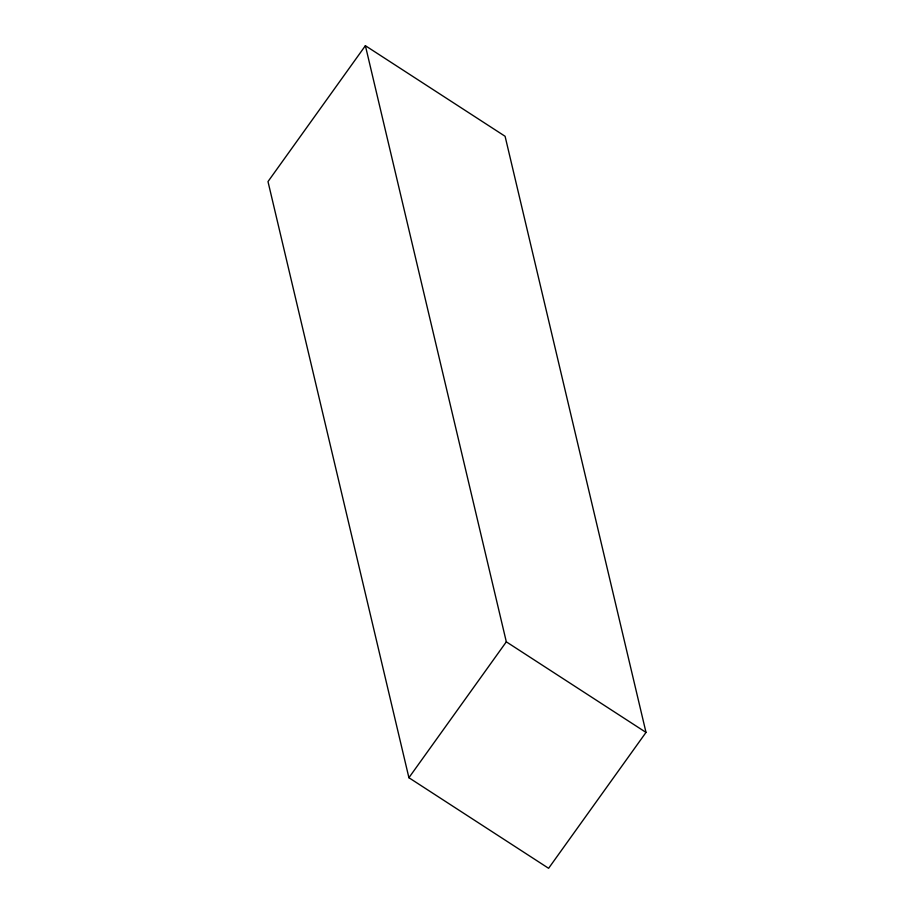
<?xml version="1.0" encoding="UTF-8"?>
<svg xmlns="http://www.w3.org/2000/svg" width="914" height="914" viewBox="0 0 914 914"><rect width="100%" height="100%" fill="white"/><g stroke="black" fill="none" stroke-linecap="round" stroke-linejoin="round"><path stroke-width="1.37" d="M365.394 45.7L267.996 181.589L408.912 777.723L548.606 868.3L646.004 732.411L505.088 136.277L365.394 45.7L506.322 641.834L646.004 732.411M408.912 777.723L506.322 641.834"/></g></svg>
